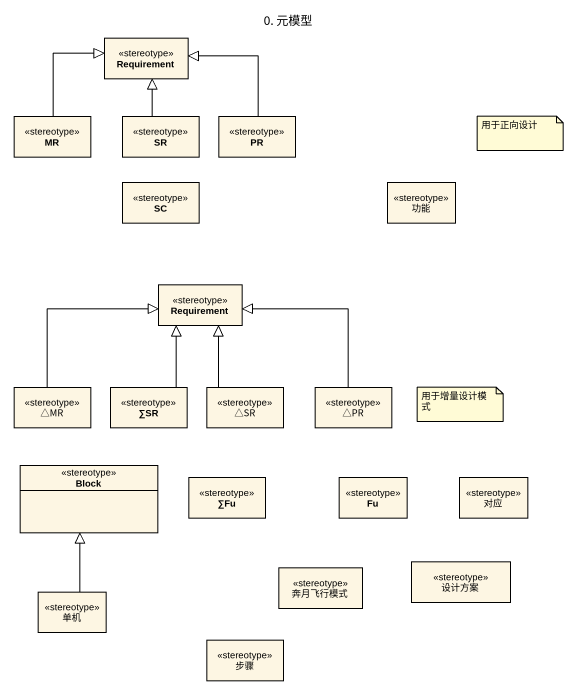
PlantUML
@startuml
title 0. 元模型
hide circle
hide empty members
class Requirement <<stereotype>>
class MR <<stereotype>>
class SR <<stereotype>>
class PR <<stereotype>>
class SC <<stereotype>>
class 功能 <<stereotype>>
class "Requirement" as Requirement_2 <<stereotype>>
class "△MR" as MR_2 <<stereotype>>
class "∑SR" as SR_2 <<stereotype>>
class "△SR" as SR_3 <<stereotype>>
class "△PR" as PR_2 <<stereotype>>
class Block <<stereotype>>
class "∑Fu" as Fu <<stereotype>>
class "Fu" as Fu_2 <<stereotype>>
class 对应 <<stereotype>>
class 设计方案 <<stereotype>>
class 单机 <<stereotype>>
class 奔月飞行模式 <<stereotype>>
class 步骤 <<stereotype>>
MR -up-|> Requirement
SR -up-|> Requirement
PR -up-|> Requirement
MR_2 -up-|> Requirement_2
SR_2 -up-|> Requirement_2
SR_3 -up-|> Requirement_2
PR_2 -up-|> Requirement_2
单机 -up-|> Block
note as N1
  用于正向设计
end note
note as N2
  用于增量设计模式
end note
@enduml
